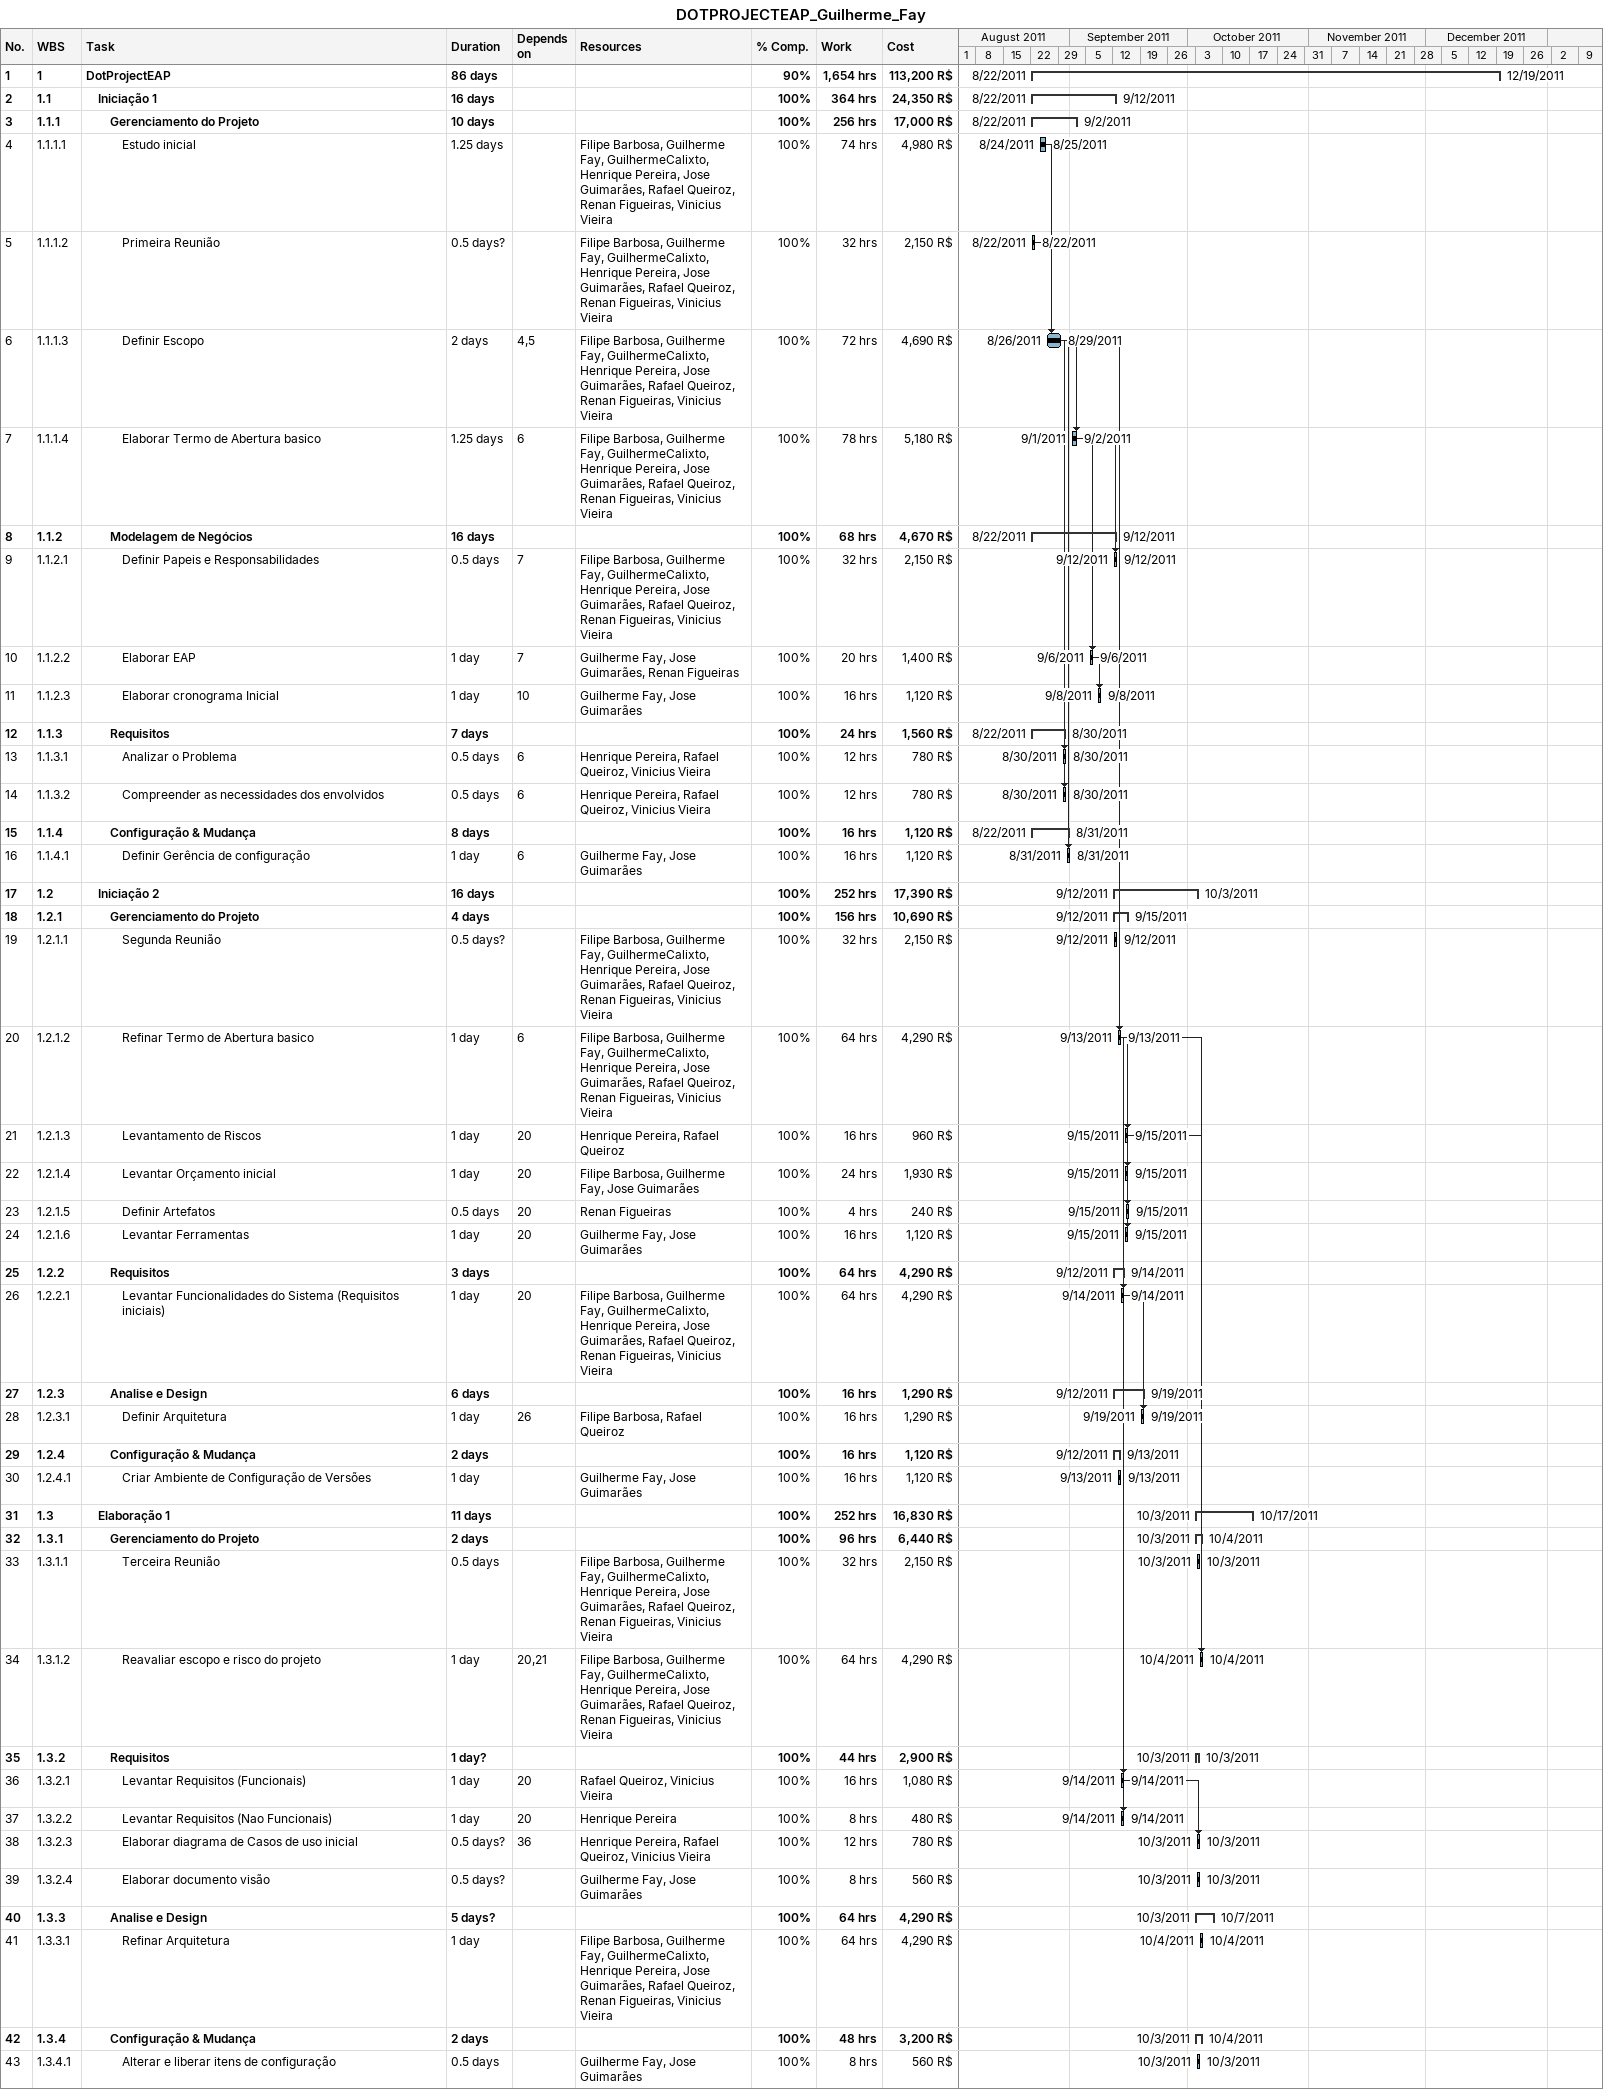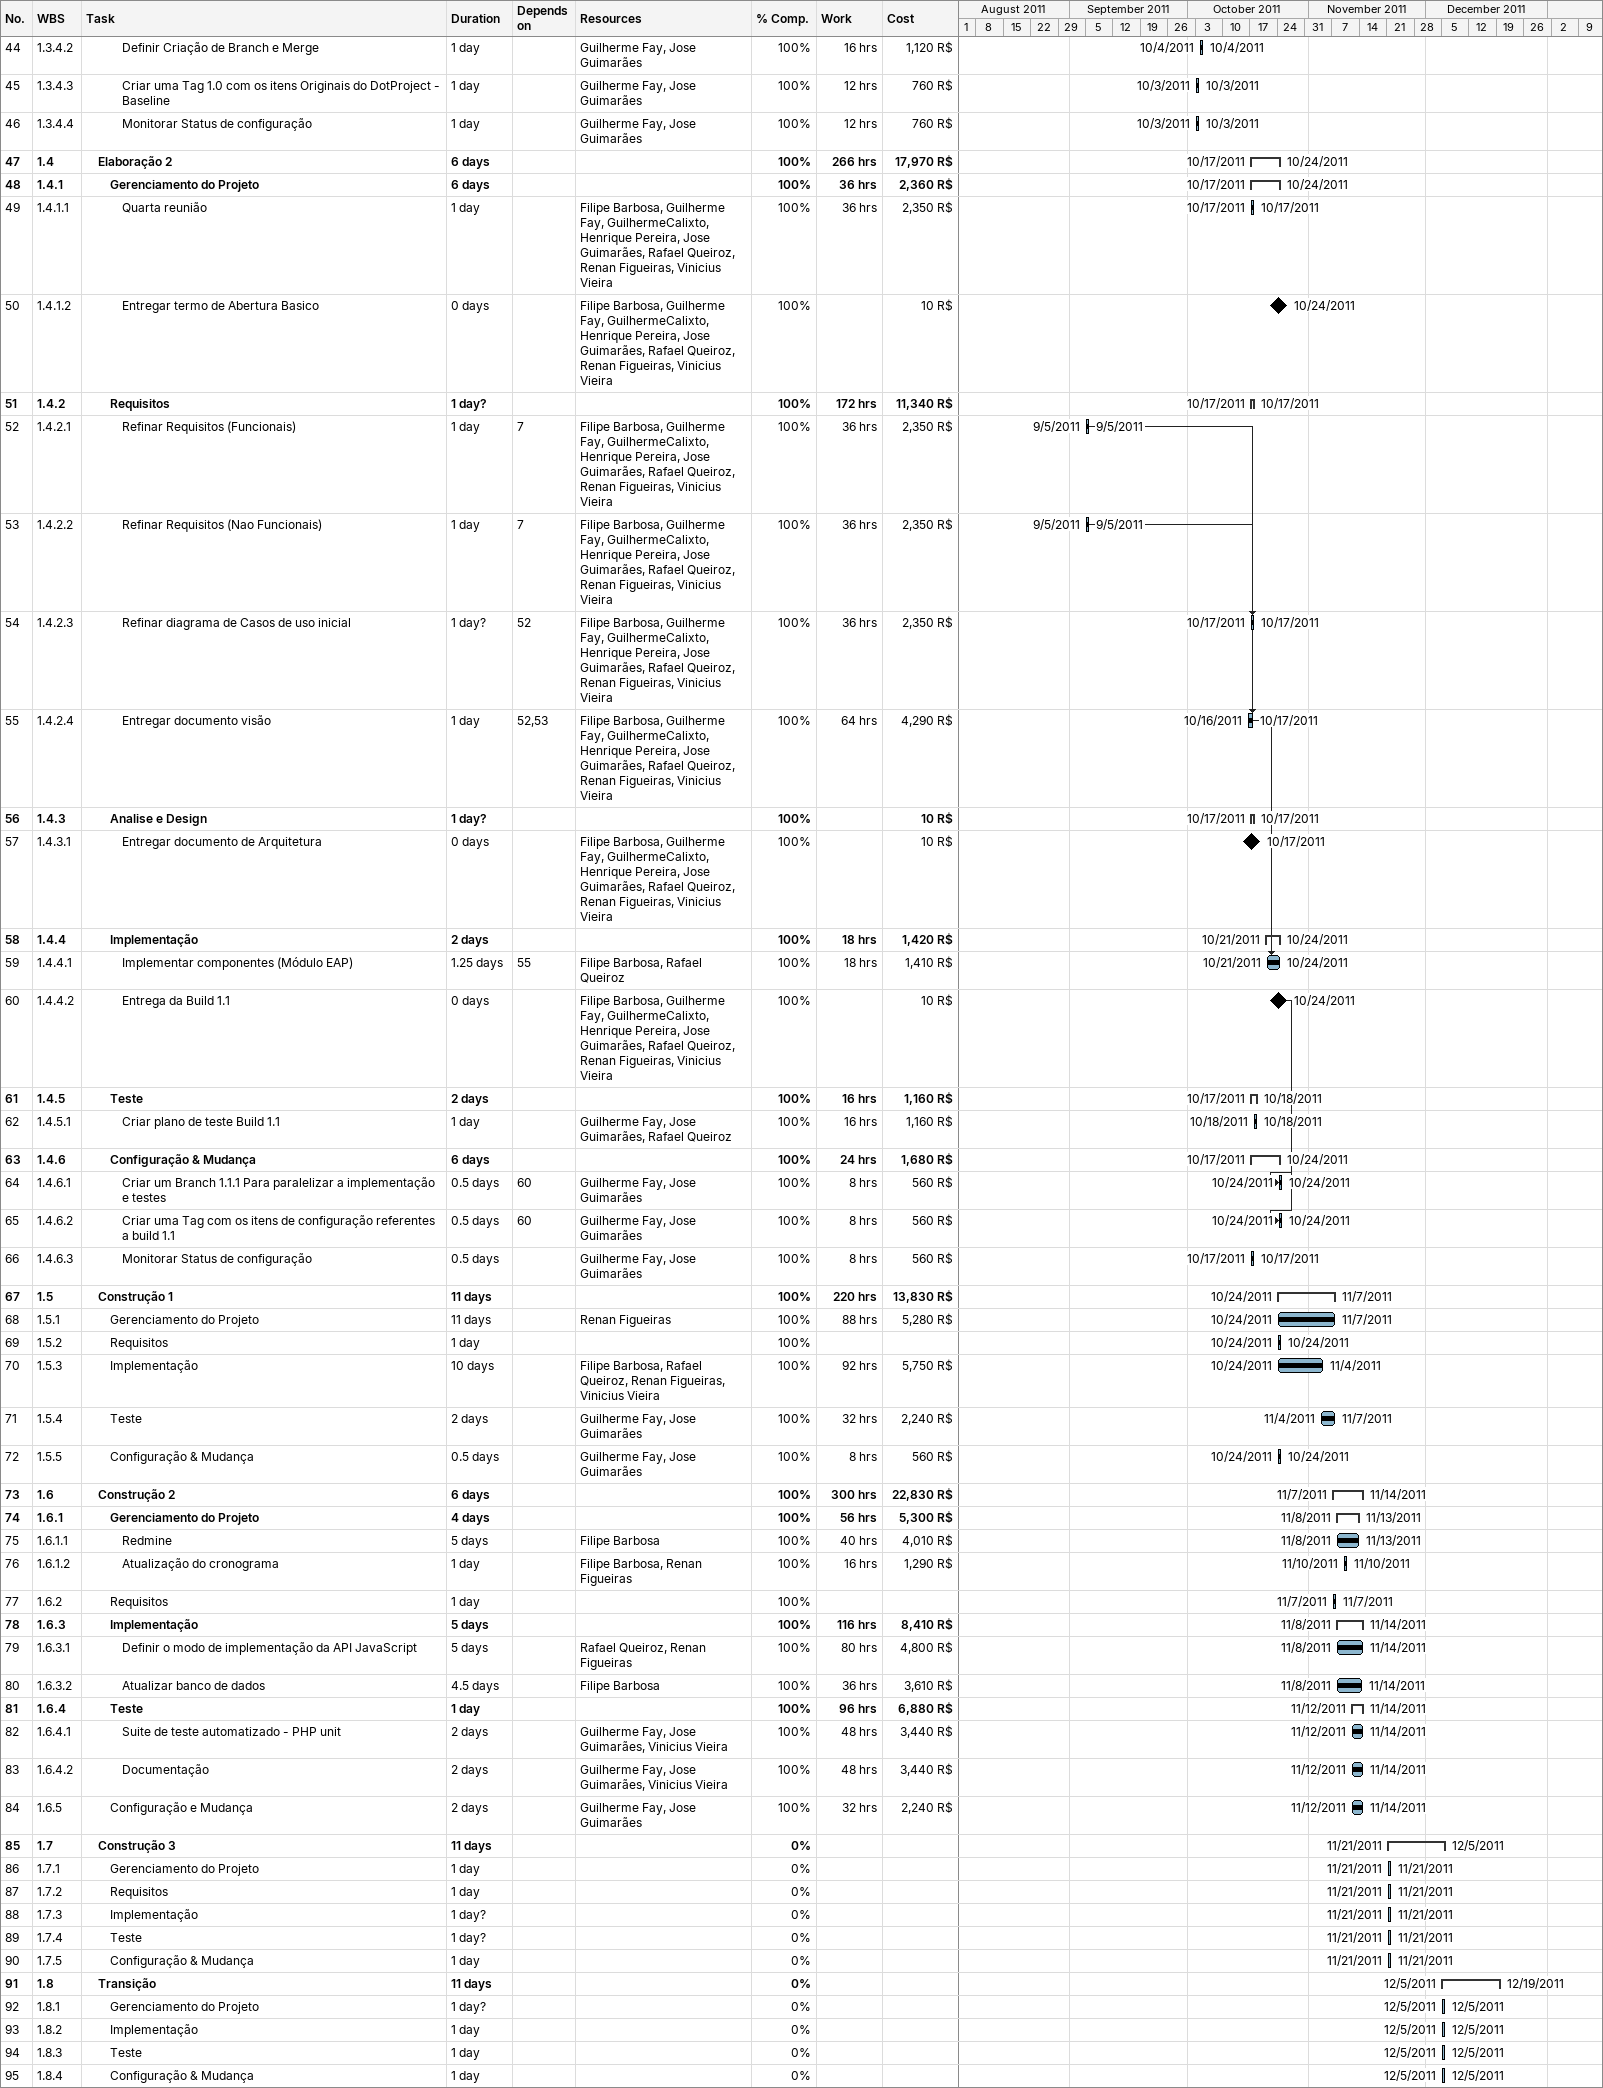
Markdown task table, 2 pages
DOTPROJECTEAP_Guilherme_Fay

| ID | WBS | Task | Duration | Start | Finish | Predecessors | Resources | % complete | Work (h) | Cost (R$) |
|---|---|---|---|---|---|---|---|---|---|---|
| 1 | 1 | **DotProjectEAP** | 86d | 2011-08-22 | 2011-12-19 |  |  | 90 | 1654 | 113200 |
| 2 | 1.1 | **Iniciação 1** | 16d | 2011-08-22 | 2011-09-12 |  |  | 100 | 364 | 24350 |
| 3 | 1.1.1 | **Gerenciamento do Projeto** | 10d | 2011-08-22 | 2011-09-02 |  |  | 100 | 256 | 17000 |
| 4 | 1.1.1.1 | Estudo inicial | 1.25d | 2011-08-24 | 2011-08-25 |  | Filipe Barbosa, Guilherme Fay, GuilhermeCalixto, Henrique Pereira, Jose Guimarães, Rafael Queiroz, Renan Figueiras, Vinicius Vieira | 100 | 74 | 4980 |
| 5 | 1.1.1.2 | Primeira Reunião | 0.5d? | 2011-08-22 | 2011-08-22 |  | Filipe Barbosa, Guilherme Fay, GuilhermeCalixto, Henrique Pereira, Jose Guimarães, Rafael Queiroz, Renan Figueiras, Vinicius Vieira | 100 | 32 | 2150 |
| 6 | 1.1.1.3 | Definir Escopo | 2d | 2011-08-26 | 2011-08-29 | 4, 5 | Filipe Barbosa, Guilherme Fay, GuilhermeCalixto, Henrique Pereira, Jose Guimarães, Rafael Queiroz, Renan Figueiras, Vinicius Vieira | 100 | 72 | 4690 |
| 7 | 1.1.1.4 | Elaborar Termo de Abertura basico | 1.25d | 2011-09-01 | 2011-09-02 | 6 | Filipe Barbosa, Guilherme Fay, GuilhermeCalixto, Henrique Pereira, Jose Guimarães, Rafael Queiroz, Renan Figueiras, Vinicius Vieira | 100 | 78 | 5180 |
| 8 | 1.1.2 | **Modelagem de Negócios** | 16d | 2011-08-22 | 2011-09-12 |  |  | 100 | 68 | 4670 |
| 9 | 1.1.2.1 | Definir Papeis e Responsabilidades | 0.5d | 2011-09-12 | 2011-09-12 | 7 | Filipe Barbosa, Guilherme Fay, GuilhermeCalixto, Henrique Pereira, Jose Guimarães, Rafael Queiroz, Renan Figueiras, Vinicius Vieira | 100 | 32 | 2150 |
| 10 | 1.1.2.2 | Elaborar EAP | 1d | 2011-09-06 | 2011-09-06 | 7 | Guilherme Fay, Jose Guimarães, Renan Figueiras | 100 | 20 | 1400 |
| 11 | 1.1.2.3 | Elaborar cronograma Inicial | 1d | 2011-09-08 | 2011-09-08 | 10 | Guilherme Fay, Jose Guimarães | 100 | 16 | 1120 |
| 12 | 1.1.3 | **Requisitos** | 7d | 2011-08-22 | 2011-08-30 |  |  | 100 | 24 | 1560 |
| 13 | 1.1.3.1 | Analizar o Problema | 0.5d | 2011-08-30 | 2011-08-30 | 6 | Henrique Pereira, Rafael Queiroz, Vinicius Vieira | 100 | 12 | 780 |
| 14 | 1.1.3.2 | Compreender as necessidades dos envolvidos | 0.5d | 2011-08-30 | 2011-08-30 | 6 | Henrique Pereira, Rafael Queiroz, Vinicius Vieira | 100 | 12 | 780 |
| 15 | 1.1.4 | **Configuração & Mudança** | 8d | 2011-08-22 | 2011-08-31 |  |  | 100 | 16 | 1120 |
| 16 | 1.1.4.1 | Definir Gerência de configuração | 1d | 2011-08-31 | 2011-08-31 | 6 | Guilherme Fay, Jose Guimarães | 100 | 16 | 1120 |
| 17 | 1.2 | **Iniciação 2** | 16d | 2011-09-12 | 2011-10-03 |  |  | 100 | 252 | 17390 |
| 18 | 1.2.1 | **Gerenciamento do Projeto** | 4d | 2011-09-12 | 2011-09-15 |  |  | 100 | 156 | 10690 |
| 19 | 1.2.1.1 | Segunda Reunião | 0.5d? | 2011-09-12 | 2011-09-12 |  | Filipe Barbosa, Guilherme Fay, GuilhermeCalixto, Henrique Pereira, Jose Guimarães, Rafael Queiroz, Renan Figueiras, Vinicius Vieira | 100 | 32 | 2150 |
| 20 | 1.2.1.2 | Refinar Termo de Abertura basico | 1d | 2011-09-13 | 2011-09-13 | 6 | Filipe Barbosa, Guilherme Fay, GuilhermeCalixto, Henrique Pereira, Jose Guimarães, Rafael Queiroz, Renan Figueiras, Vinicius Vieira | 100 | 64 | 4290 |
| 21 | 1.2.1.3 | Levantamento de Riscos | 1d | 2011-09-15 | 2011-09-15 | 20 | Henrique Pereira, Rafael Queiroz | 100 | 16 | 960 |
| 22 | 1.2.1.4 | Levantar Orçamento inicial | 1d | 2011-09-15 | 2011-09-15 | 20 | Filipe Barbosa, Guilherme Fay, Jose Guimarães | 100 | 24 | 1930 |
| 23 | 1.2.1.5 | Definir Artefatos | 0.5d | 2011-09-15 | 2011-09-15 | 20 | Renan Figueiras | 100 | 4 | 240 |
| 24 | 1.2.1.6 | Levantar Ferramentas | 1d | 2011-09-15 | 2011-09-15 | 20 | Guilherme Fay, Jose Guimarães | 100 | 16 | 1120 |
| 25 | 1.2.2 | **Requisitos** | 3d | 2011-09-12 | 2011-09-14 |  |  | 100 | 64 | 4290 |
| 26 | 1.2.2.1 | Levantar Funcionalidades do Sistema (Requisitos iniciais) | 1d | 2011-09-14 | 2011-09-14 | 20 | Filipe Barbosa, Guilherme Fay, GuilhermeCalixto, Henrique Pereira, Jose Guimarães, Rafael Queiroz, Renan Figueiras, Vinicius Vieira | 100 | 64 | 4290 |
| 27 | 1.2.3 | **Analise e Design** | 6d | 2011-09-12 | 2011-09-19 |  |  | 100 | 16 | 1290 |
| 28 | 1.2.3.1 | Definir Arquitetura | 1d | 2011-09-19 | 2011-09-19 | 26 | Filipe Barbosa, Rafael Queiroz | 100 | 16 | 1290 |
| 29 | 1.2.4 | **Configuração & Mudança** | 2d | 2011-09-12 | 2011-09-13 |  |  | 100 | 16 | 1120 |
| 30 | 1.2.4.1 | Criar Ambiente de Configuração de Versões | 1d | 2011-09-13 | 2011-09-13 |  | Guilherme Fay, Jose Guimarães | 100 | 16 | 1120 |
| 31 | 1.3 | **Elaboração 1** | 11d | 2011-10-03 | 2011-10-17 |  |  | 100 | 252 | 16830 |
| 32 | 1.3.1 | **Gerenciamento do Projeto** | 2d | 2011-10-03 | 2011-10-04 |  |  | 100 | 96 | 6440 |
| 33 | 1.3.1.1 | Terceira Reunião | 0.5d | 2011-10-03 | 2011-10-03 |  | Filipe Barbosa, Guilherme Fay, GuilhermeCalixto, Henrique Pereira, Jose Guimarães, Rafael Queiroz, Renan Figueiras, Vinicius Vieira | 100 | 32 | 2150 |
| 34 | 1.3.1.2 | Reavaliar escopo e risco do projeto | 1d | 2011-10-04 | 2011-10-04 | 20, 21 | Filipe Barbosa, Guilherme Fay, GuilhermeCalixto, Henrique Pereira, Jose Guimarães, Rafael Queiroz, Renan Figueiras, Vinicius Vieira | 100 | 64 | 4290 |
| 35 | 1.3.2 | **Requisitos** | 1d? | 2011-10-03 | 2011-10-03 |  |  | 100 | 44 | 2900 |
| 36 | 1.3.2.1 | Levantar Requisitos (Funcionais) | 1d | 2011-09-14 | 2011-09-14 | 20 | Rafael Queiroz, Vinicius Vieira | 100 | 16 | 1080 |
| 37 | 1.3.2.2 | Levantar Requisitos (Nao Funcionais) | 1d | 2011-09-14 | 2011-09-14 | 20 | Henrique Pereira | 100 | 8 | 480 |
| 38 | 1.3.2.3 | Elaborar diagrama de Casos de uso inicial | 0.5d? | 2011-10-03 | 2011-10-03 | 36 | Henrique Pereira, Rafael Queiroz, Vinicius Vieira | 100 | 12 | 780 |
| 39 | 1.3.2.4 | Elaborar documento visão | 0.5d? | 2011-10-03 | 2011-10-03 |  | Guilherme Fay, Jose Guimarães | 100 | 8 | 560 |
| 40 | 1.3.3 | **Analise e Design** | 5d? | 2011-10-03 | 2011-10-07 |  |  | 100 | 64 | 4290 |
| 41 | 1.3.3.1 | Refinar Arquitetura | 1d | 2011-10-04 | 2011-10-04 |  | Filipe Barbosa, Guilherme Fay, GuilhermeCalixto, Henrique Pereira, Jose Guimarães, Rafael Queiroz, Renan Figueiras, Vinicius Vieira | 100 | 64 | 4290 |
| 42 | 1.3.4 | **Configuração & Mudança** | 2d | 2011-10-03 | 2011-10-04 |  |  | 100 | 48 | 3200 |
| 43 | 1.3.4.1 | Alterar e liberar itens de configuração | 0.5d | 2011-10-03 | 2011-10-03 |  | Guilherme Fay, Jose Guimarães | 100 | 8 | 560 |
| 44 | 1.3.4.2 | Definir Criação de Branch e Merge | 1d | 2011-10-04 | 2011-10-04 |  | Guilherme Fay, Jose Guimarães | 100 | 16 | 1120 |
| 45 | 1.3.4.3 | Criar uma Tag 1.0 com os itens Originais do DotProject - Baseline | 1d | 2011-10-03 | 2011-10-03 |  | Guilherme Fay, Jose Guimarães | 100 | 12 | 760 |
| 46 | 1.3.4.4 | Monitorar Status de configuração | 1d | 2011-10-03 | 2011-10-03 |  | Guilherme Fay, Jose Guimarães | 100 | 12 | 760 |
| 47 | 1.4 | **Elaboração 2** | 6d | 2011-10-17 | 2011-10-24 |  |  | 100 | 266 | 17970 |
| 48 | 1.4.1 | **Gerenciamento do Projeto** | 6d | 2011-10-17 | 2011-10-24 |  |  | 100 | 36 | 2360 |
| 49 | 1.4.1.1 | Quarta reunião | 1d | 2011-10-17 | 2011-10-17 |  | Filipe Barbosa, Guilherme Fay, GuilhermeCalixto, Henrique Pereira, Jose Guimarães, Rafael Queiroz, Renan Figueiras, Vinicius Vieira | 100 | 36 | 2350 |
| 50 | 1.4.1.2 | Entregar termo de Abertura Basico | 0d | 2011-10-24 | 2011-10-24 |  | Filipe Barbosa, Guilherme Fay, GuilhermeCalixto, Henrique Pereira, Jose Guimarães, Rafael Queiroz, Renan Figueiras, Vinicius Vieira | 100 |  | 10 |
| 51 | 1.4.2 | **Requisitos** | 1d? | 2011-10-17 | 2011-10-17 |  |  | 100 | 172 | 11340 |
| 52 | 1.4.2.1 | Refinar Requisitos (Funcionais) | 1d | 2011-09-05 | 2011-09-05 | 7 | Filipe Barbosa, Guilherme Fay, GuilhermeCalixto, Henrique Pereira, Jose Guimarães, Rafael Queiroz, Renan Figueiras, Vinicius Vieira | 100 | 36 | 2350 |
| 53 | 1.4.2.2 | Refinar Requisitos (Nao Funcionais) | 1d | 2011-09-05 | 2011-09-05 | 7 | Filipe Barbosa, Guilherme Fay, GuilhermeCalixto, Henrique Pereira, Jose Guimarães, Rafael Queiroz, Renan Figueiras, Vinicius Vieira | 100 | 36 | 2350 |
| 54 | 1.4.2.3 | Refinar diagrama de Casos de uso inicial | 1d? | 2011-10-17 | 2011-10-17 | 52 | Filipe Barbosa, Guilherme Fay, GuilhermeCalixto, Henrique Pereira, Jose Guimarães, Rafael Queiroz, Renan Figueiras, Vinicius Vieira | 100 | 36 | 2350 |
| 55 | 1.4.2.4 | Entregar documento visão | 1d | 2011-10-16 | 2011-10-17 | 52, 53 | Filipe Barbosa, Guilherme Fay, GuilhermeCalixto, Henrique Pereira, Jose Guimarães, Rafael Queiroz, Renan Figueiras, Vinicius Vieira | 100 | 64 | 4290 |
| 56 | 1.4.3 | **Analise e Design** | 1d? | 2011-10-17 | 2011-10-17 |  |  | 100 |  | 10 |
| 57 | 1.4.3.1 | Entregar documento de Arquitetura | 0d | 2011-10-17 | 2011-10-17 |  | Filipe Barbosa, Guilherme Fay, GuilhermeCalixto, Henrique Pereira, Jose Guimarães, Rafael Queiroz, Renan Figueiras, Vinicius Vieira | 100 |  | 10 |
| 58 | 1.4.4 | **Implementação** | 2d | 2011-10-21 | 2011-10-24 |  |  | 100 | 18 | 1420 |
| 59 | 1.4.4.1 | Implementar componentes (Módulo EAP) | 1.25d | 2011-10-21 | 2011-10-24 | 55 | Filipe Barbosa, Rafael Queiroz | 100 | 18 | 1410 |
| 60 | 1.4.4.2 | Entrega da Build 1.1 | 0d | 2011-10-24 | 2011-10-24 |  | Filipe Barbosa, Guilherme Fay, GuilhermeCalixto, Henrique Pereira, Jose Guimarães, Rafael Queiroz, Renan Figueiras, Vinicius Vieira | 100 |  | 10 |
| 61 | 1.4.5 | **Teste** | 2d | 2011-10-17 | 2011-10-18 |  |  | 100 | 16 | 1160 |
| 62 | 1.4.5.1 | Criar plano de teste Build 1.1 | 1d | 2011-10-18 | 2011-10-18 |  | Guilherme Fay, Jose Guimarães, Rafael Queiroz | 100 | 16 | 1160 |
| 63 | 1.4.6 | **Configuração & Mudança** | 6d | 2011-10-17 | 2011-10-24 |  |  | 100 | 24 | 1680 |
| 64 | 1.4.6.1 | Criar um Branch 1.1.1 Para paralelizar a implementação e testes | 0.5d | 2011-10-24 | 2011-10-24 | 60 | Guilherme Fay, Jose Guimarães | 100 | 8 | 560 |
| 65 | 1.4.6.2 | Criar uma Tag com os itens de configuração referentes a build 1.1 | 0.5d | 2011-10-24 | 2011-10-24 | 60 | Guilherme Fay, Jose Guimarães | 100 | 8 | 560 |
| 66 | 1.4.6.3 | Monitorar Status de configuração | 0.5d | 2011-10-17 | 2011-10-17 |  | Guilherme Fay, Jose Guimarães | 100 | 8 | 560 |
| 67 | 1.5 | **Construção 1** | 11d | 2011-10-24 | 2011-11-07 |  |  | 100 | 220 | 13830 |
| 68 | 1.5.1 | Gerenciamento do Projeto | 11d | 2011-10-24 | 2011-11-07 |  | Renan Figueiras | 100 | 88 | 5280 |
| 69 | 1.5.2 | Requisitos | 1d | 2011-10-24 | 2011-10-24 |  |  | 100 |  |  |
| 70 | 1.5.3 | Implementação | 10d | 2011-10-24 | 2011-11-04 |  | Filipe Barbosa, Rafael Queiroz, Renan Figueiras, Vinicius Vieira | 100 | 92 | 5750 |
| 71 | 1.5.4 | Teste | 2d | 2011-11-04 | 2011-11-07 |  | Guilherme Fay, Jose Guimarães | 100 | 32 | 2240 |
| 72 | 1.5.5 | Configuração & Mudança | 0.5d | 2011-10-24 | 2011-10-24 |  | Guilherme Fay, Jose Guimarães | 100 | 8 | 560 |
| 73 | 1.6 | **Construção 2** | 6d | 2011-11-07 | 2011-11-14 |  |  | 100 | 300 | 22830 |
| 74 | 1.6.1 | **Gerenciamento do Projeto** | 4d | 2011-11-08 | 2011-11-13 |  |  | 100 | 56 | 5300 |
| 75 | 1.6.1.1 | Redmine | 5d | 2011-11-08 | 2011-11-13 |  | Filipe Barbosa | 100 | 40 | 4010 |
| 76 | 1.6.1.2 | Atualização do cronograma | 1d | 2011-11-10 | 2011-11-10 |  | Filipe Barbosa, Renan Figueiras | 100 | 16 | 1290 |
| 77 | 1.6.2 | Requisitos | 1d | 2011-11-07 | 2011-11-07 |  |  | 100 |  |  |
| 78 | 1.6.3 | **Implementação** | 5d | 2011-11-08 | 2011-11-14 |  |  | 100 | 116 | 8410 |
| 79 | 1.6.3.1 | Definir o modo de implementação da API JavaScript | 5d | 2011-11-08 | 2011-11-14 |  | Rafael Queiroz, Renan Figueiras | 100 | 80 | 4800 |
| 80 | 1.6.3.2 | Atualizar banco de dados | 4.5d | 2011-11-08 | 2011-11-14 |  | Filipe Barbosa | 100 | 36 | 3610 |
| 81 | 1.6.4 | **Teste** | 1d | 2011-11-12 | 2011-11-14 |  |  | 100 | 96 | 6880 |
| 82 | 1.6.4.1 | Suite de teste automatizado - PHP unit | 2d | 2011-11-12 | 2011-11-14 |  | Guilherme Fay, Jose Guimarães, Vinicius Vieira | 100 | 48 | 3440 |
| 83 | 1.6.4.2 | Documentação | 2d | 2011-11-12 | 2011-11-14 |  | Guilherme Fay, Jose Guimarães, Vinicius Vieira | 100 | 48 | 3440 |
| 84 | 1.6.5 | Configuração e Mudança | 2d | 2011-11-12 | 2011-11-14 |  | Guilherme Fay, Jose Guimarães | 100 | 32 | 2240 |
| 85 | 1.7 | **Construção 3** | 11d | 2011-11-21 | 2011-12-05 |  |  | 0 |  |  |
| 86 | 1.7.1 | Gerenciamento do Projeto | 1d | 2011-11-21 | 2011-11-21 |  |  | 0 |  |  |
| 87 | 1.7.2 | Requisitos | 1d | 2011-11-21 | 2011-11-21 |  |  | 0 |  |  |
| 88 | 1.7.3 | Implementação | 1d? | 2011-11-21 | 2011-11-21 |  |  | 0 |  |  |
| 89 | 1.7.4 | Teste | 1d? | 2011-11-21 | 2011-11-21 |  |  | 0 |  |  |
| 90 | 1.7.5 | Configuração & Mudança | 1d | 2011-11-21 | 2011-11-21 |  |  | 0 |  |  |
| 91 | 1.8 | **Transição** | 11d | 2011-12-05 | 2011-12-19 |  |  | 0 |  |  |
| 92 | 1.8.1 | Gerenciamento do Projeto | 1d? | 2011-12-05 | 2011-12-05 |  |  | 0 |  |  |
| 93 | 1.8.2 | Implementação | 1d | 2011-12-05 | 2011-12-05 |  |  | 0 |  |  |
| 94 | 1.8.3 | Teste | 1d | 2011-12-05 | 2011-12-05 |  |  | 0 |  |  |
| 95 | 1.8.4 | Configuração & Mudança | 1d | 2011-12-05 | 2011-12-05 |  |  | 0 |  |  |
